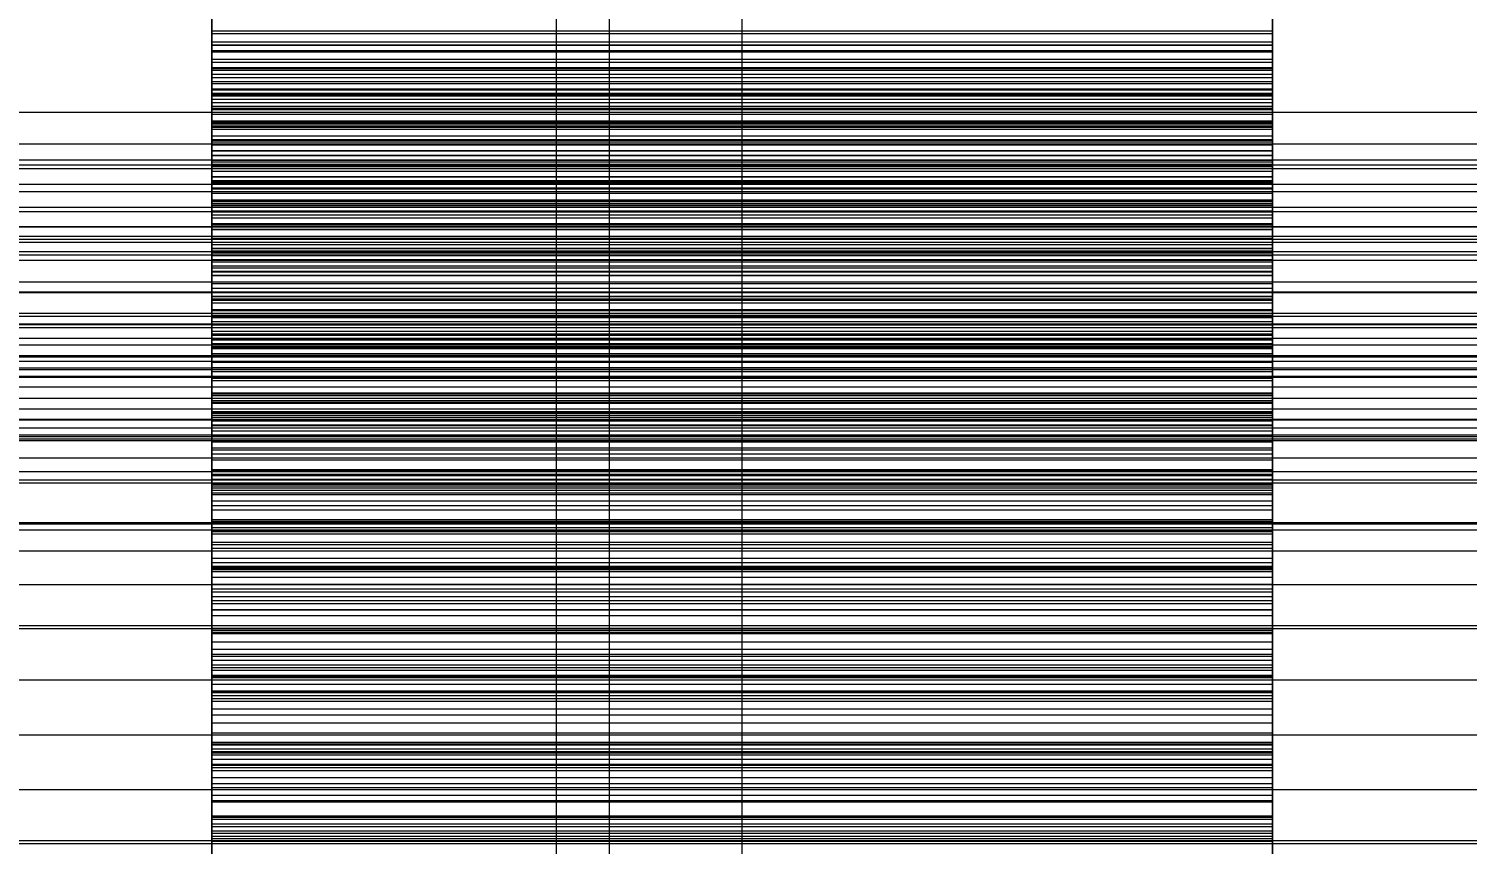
# Model space of a CAD drawing. Header units: millimetres. Extents: x -191664 to 191490, y -197311 to 10263.
# Drawn here: x 515.5 to 786.7, y -30094.1 to -29940.3 of the extents above; entities that cross this region are included whole.
import ezdxf

# ---------------------------------------------------------------- set-up
doc = ezdxf.new("R2010")
doc.units = ezdxf.units.MM
for name, color, linetype, lineweight in [('COTAS_USUARIO', 1, 'Continuous', 0), ('frontal_briquetadora', 7, 'Continuous', 0), ('frontal_mezcladora', 7, 'Continuous', 0), ('frontal_secador', 7, 'Continuous', 0)]:
    doc.layers.add(name, color=color, linetype=linetype, lineweight=lineweight)
doc.dimstyles.new('PLANTA_100', dxfattribs={"dimtxt": 250, "dimasz": 150, "dimexe": 150, "dimexo": 80, "dimgap": 100, "dimtad": 1, "dimtih": 1, "dimtoh": 1, "dimdec": 1, "dimdsep": 46, "dimcen": 0.09, "dimclrd": 1, "dimclre": 1, "dimclrt": 1, "dimadec": 0, "dimazin": 0, "dimtfac": 1, "dimtdec": 4, "dimtofl": 0, "dimtmove": 0, "dimatfit": 3, "dimfxl": 1, "dimtolj": 1, "dimtzin": 0, "dimarcsym": 0})

# ---------------------------------------------------------------- blocks, each defined once
blk = doc.blocks.new('*D104')
at = {"layer": 'COTAS_USUARIO', "color": 1, "lineweight": -2, "transparency": 16777216}
for p, q in [((1220, -30125), (1220, -29975)), ((100, -30275), (1370, -30275)), ((100, -30730), (1370, -30730)), ((1220, -30880), (1220, -31030))]:
    blk.add_line(p, q, dxfattribs=at)
at = {"layer": 'COTAS_USUARIO', "color": 1, "transparency": 16777216}
for points in [[(1195, -30125), (1245, -30125), (1220, -30275)], [(1195, -30880), (1245, -30880), (1220, -30730)]]:
    blk.add_solid(points, dxfattribs=at)
at = {"layer": 'Defpoints', "color": 0, "transparency": 16777216}
for p in [(20, -30275), (20, -30730), (1220, -30730)]:
    blk.add_point(p, dxfattribs=at)
blk = doc.blocks.new('*D107')
at = {"layer": 'COTAS_USUARIO', "color": 1, "lineweight": -2, "transparency": 16777216}
for p, q in [((100, -29700), (1370, -29700)), ((1220, -29850), (1220, -30125)), ((100, -30275), (1370, -30275))]:
    blk.add_line(p, q, dxfattribs=at)
at = {"layer": 'COTAS_USUARIO', "color": 1, "transparency": 16777216}
for points in [[(1195, -29850), (1245, -29850), (1220, -29700)], [(1195, -30125), (1245, -30125), (1220, -30275)]]:
    blk.add_solid(points, dxfattribs=at)
at = {"layer": 'Defpoints', "color": 0, "transparency": 16777216}
for p in [(20, -29700), (20, -30275), (1220, -30275)]:
    blk.add_point(p, dxfattribs=at)
blk = doc.blocks.new('*D115')
at = {"layer": 'COTAS_USUARIO', "color": 1, "lineweight": -2, "transparency": 16777216}
for p, q in [((100, -29700), (1370, -29700)), ((1220, -29850), (1220, -30125)), ((100, -30275), (1370, -30275))]:
    blk.add_line(p, q, dxfattribs=at)
at = {"layer": 'COTAS_USUARIO', "color": 1, "transparency": 16777216}
for points in [[(1195, -29850), (1245, -29850), (1220, -29700)], [(1195, -30125), (1245, -30125), (1220, -30275)]]:
    blk.add_solid(points, dxfattribs=at)
at = {"layer": 'Defpoints', "color": 0, "transparency": 16777216}
for p in [(20, -29700), (20, -30275), (1220, -30275)]:
    blk.add_point(p, dxfattribs=at)
blk = doc.blocks.new('*D117')
at = {"layer": 'COTAS_USUARIO', "color": 1, "lineweight": -2, "transparency": 16777216}
for p, q in [((1200, -29280), (1200, -29130)), ((80, -29430), (1350, -29430)), ((80, -29710), (1350, -29710)), ((1200, -29860), (1200, -30010))]:
    blk.add_line(p, q, dxfattribs=at)
at = {"layer": 'COTAS_USUARIO', "color": 1, "transparency": 16777216}
for points in [[(1175, -29280), (1225, -29280), (1200, -29430)], [(1175, -29860), (1225, -29860), (1200, -29710)]]:
    blk.add_solid(points, dxfattribs=at)
at = {"layer": 'Defpoints', "color": 0, "transparency": 16777216}
for p in [(0, -29430), (0, -29710), (1200, -29710)]:
    blk.add_point(p, dxfattribs=at)
blk = doc.blocks.new('*D118')
at = {"layer": 'COTAS_USUARIO', "color": 1, "lineweight": -2, "transparency": 16777216}
for p, q in [((1200, -29560), (1200, -29410)), ((80, -29710), (1350, -29710)), ((80, -29990), (1350, -29990)), ((1200, -30140), (1200, -30290))]:
    blk.add_line(p, q, dxfattribs=at)
at = {"layer": 'COTAS_USUARIO', "color": 1, "transparency": 16777216}
for points in [[(1175, -29560), (1225, -29560), (1200, -29710)], [(1175, -30140), (1225, -30140), (1200, -29990)]]:
    blk.add_solid(points, dxfattribs=at)
at = {"layer": 'Defpoints', "color": 0, "transparency": 16777216}
for p in [(0, -29710), (0, -29990), (1200, -29990)]:
    blk.add_point(p, dxfattribs=at)
blk = doc.blocks.new('*D119')
at = {"layer": 'COTAS_USUARIO', "color": 1, "lineweight": -2, "transparency": 16777216}
for p, q in [((1200, -29840), (1200, -29690)), ((80, -29990), (1350, -29990)), ((80, -30270), (1350, -30270)), ((1200, -30420), (1200, -30570))]:
    blk.add_line(p, q, dxfattribs=at)
at = {"layer": 'COTAS_USUARIO', "color": 1, "transparency": 16777216}
for points in [[(1175, -29840), (1225, -29840), (1200, -29990)], [(1175, -30420), (1225, -30420), (1200, -30270)]]:
    blk.add_solid(points, dxfattribs=at)
at = {"layer": 'Defpoints', "color": 0, "transparency": 16777216}
for p in [(0, -29990), (0, -30270), (1200, -30270)]:
    blk.add_point(p, dxfattribs=at)
blk = doc.blocks.new('*D120')
at = {"layer": 'COTAS_USUARIO', "color": 1, "lineweight": -2, "transparency": 16777216}
for p, q in [((1200, -30120), (1200, -29970)), ((80, -30270), (1350, -30270)), ((80, -30550), (1350, -30550)), ((1200, -30700), (1200, -30850))]:
    blk.add_line(p, q, dxfattribs=at)
at = {"layer": 'COTAS_USUARIO', "color": 1, "transparency": 16777216}
for points in [[(1175, -30120), (1225, -30120), (1200, -30270)], [(1175, -30700), (1225, -30700), (1200, -30550)]]:
    blk.add_solid(points, dxfattribs=at)
at = {"layer": 'Defpoints', "color": 0, "transparency": 16777216}
for p in [(0, -30270), (0, -30550), (1200, -30550)]:
    blk.add_point(p, dxfattribs=at)

msp = doc.modelspace()

# ---------------------------------------------------------------- linework, layer by layer
at = {"layer": 'frontal_briquetadora', "color": 9, "true_color": 0xb9c3c2}
for p, q in [((550, -29938.08), (550, -29941.22)), ((550, -29942.81), (550, -29938.18)), ((550, -29943.47), (550, -29938.68)), ((750, -29938.08), (750, -29941.22)), ((750, -29942.81), (750, -29938.18)), ((750, -29943.47), (750, -29938.68)), ((550, -29944.73), (550, -29939.8)), ((550, -29946.64), (550, -29940.76)), ((750, -29940.76), (550, -29940.76)), ((550, -29940.76), (550, -29943.37)), ((750, -29941.22), (550, -29941.22)), ((550, -29941.22), (550, -29944.48)), ((750, -29944.73), (750, -29939.8)), ((750, -29946.64), (750, -29940.76)), ((750, -29940.76), (750, -29943.37)), ((750, -29941.22), (750, -29944.48)), ((550, -29947.87), (550, -29942.81)), ((750, -29942.81), (550, -29942.81)), ((750, -29943.37), (550, -29943.37)), ((550, -29943.37), (550, -29946.09)), ((550, -29948.14), (550, -29943.47)), ((750, -29943.47), (550, -29943.47)), ((750, -29944.48), (550, -29944.48)), ((550, -29944.48), (550, -29947.87)), ((550, -29949.57), (550, -29944.73)), ((750, -29944.73), (550, -29944.73)), ((750, -29947.87), (750, -29942.81)), ((750, -29943.37), (750, -29946.09)), ((750, -29948.14), (750, -29943.47)), ((750, -29944.48), (750, -29947.87)), ((750, -29949.57), (750, -29944.73)), ((750, -29946.09), (550, -29946.09)), ((550, -29946.09), (550, -29948.92)), ((550, -29951.6), (550, -29946.64)), ((750, -29946.64), (550, -29946.64)), ((550, -29947.73), (550, -29947.59)), ((550, -29947.59), (550, -29950.22)), ((550, -29947.59), (750, -29947.59)), ((550, -29950.64), (550, -29947.73)), ((550, -29947.73), (750, -29947.73)), ((750, -29947.87), (550, -29947.87)), ((750, -29946.09), (750, -29948.92)), ((750, -29951.6), (750, -29946.64)), ((750, -29947.59), (750, -29950.22)), ((750, -29947.73), (750, -29947.59)), ((750, -29950.64), (750, -29947.73)), ((550, -29952.69), (550, -29948.14)), ((750, -29948.14), (550, -29948.14)), ((750, -29948.92), (550, -29948.92)), ((550, -29948.92), (550, -29951.87)), ((550, -29954.29), (550, -29949.57)), ((750, -29949.57), (550, -29949.57)), ((550, -29950.22), (550, -29955.53)), ((550, -29950.22), (750, -29950.22)), ((750, -29952.69), (750, -29948.14)), ((750, -29948.92), (750, -29951.87)), ((750, -29954.29), (750, -29949.57)), ((750, -29950.22), (750, -29955.53)), ((550, -29952.88), (550, -29950.64)), ((550, -29950.64), (750, -29950.64)), ((550, -29952.44), (550, -29951.6)), ((550, -29951.6), (550, -29953.55)), ((550, -29951.6), (750, -29951.6)), ((550, -29956.47), (550, -29951.6)), ((750, -29951.87), (550, -29951.87)), ((550, -29951.87), (550, -29954.95)), ((550, -29956.03), (550, -29952.44)), ((550, -29952.44), (750, -29952.44)), ((550, -29958.17), (550, -29952.69)), ((750, -29952.69), (550, -29952.69)), ((550, -29955.27), (550, -29952.88)), ((550, -29952.88), (750, -29952.88)), ((550, -29959.28), (550, -29953.03)), ((750, -29953.03), (550, -29953.03)), ((550, -29953.03), (550, -29955.42)), ((750, -29952.88), (750, -29950.64)), ((750, -29951.6), (750, -29953.55)), ((750, -29952.44), (750, -29951.6)), ((750, -29956.47), (750, -29951.6)), ((750, -29951.87), (750, -29954.95)), ((750, -29956.03), (750, -29952.44)), ((750, -29958.17), (750, -29952.69)), ((750, -29955.27), (750, -29952.88)), ((750, -29959.28), (750, -29953.03)), ((750, -29953.03), (750, -29955.42)), ((550, -29953.55), (550, -29958.2)), ((550, -29953.55), (750, -29953.55)), ((550, -29958.89), (550, -29954.29)), ((750, -29954.29), (550, -29954.29)), ((750, -29954.95), (550, -29954.95)), ((550, -29954.95), (550, -29958.17)), ((550, -29957.8), (550, -29955.27)), ((550, -29955.27), (750, -29955.27)), ((750, -29955.42), (550, -29955.42)), ((550, -29955.42), (550, -29957.92)), ((550, -29955.53), (550, -29963.31)), ((550, -29955.53), (750, -29955.53)), ((550, -29958.61), (550, -29956.03)), ((550, -29956.03), (750, -29956.03)), ((750, -29953.55), (750, -29958.2)), ((750, -29958.89), (750, -29954.29)), ((750, -29954.95), (750, -29958.17)), ((750, -29957.8), (750, -29955.27)), ((750, -29955.42), (750, -29957.92)), ((750, -29955.53), (750, -29963.31)), ((750, -29958.61), (750, -29956.03)), ((550, -29956.4), (550, -29957.93)), ((550, -29957.65), (550, -29956.4)), ((550, -29956.4), (750, -29956.4)), ((550, -29961.24), (550, -29956.47)), ((750, -29956.47), (550, -29956.47)), ((550, -29961.64), (550, -29957.65)), ((550, -29957.65), (750, -29957.65)), ((550, -29960.47), (550, -29957.8)), ((550, -29957.8), (750, -29957.8)), ((750, -29957.92), (550, -29957.92)), ((550, -29957.92), (550, -29960.55)), ((550, -29957.93), (550, -29962.2)), ((550, -29957.93), (750, -29957.93)), ((750, -29958.17), (550, -29958.17)), ((550, -29958.2), (550, -29965.39)), ((550, -29958.2), (750, -29958.2)), ((550, -29961.33), (550, -29958.61)), ((550, -29958.61), (750, -29958.61)), ((750, -29956.4), (750, -29957.93)), ((750, -29957.65), (750, -29956.4)), ((750, -29961.24), (750, -29956.47)), ((750, -29961.64), (750, -29957.65)), ((750, -29960.47), (750, -29957.8)), ((750, -29957.92), (750, -29960.55)), ((750, -29957.93), (750, -29962.2)), ((750, -29958.2), (750, -29965.39)), ((750, -29961.33), (750, -29958.61)), ((550, -29963.36), (550, -29958.89)), ((750, -29958.89), (550, -29958.89)), ((550, -29964.19), (550, -29959.28)), ((750, -29959.28), (550, -29959.28)), ((550, -29963.28), (550, -29960.47)), ((550, -29960.47), (750, -29960.47)), ((750, -29960.55), (550, -29960.55)), ((550, -29960.55), (550, -29963.3)), ((550, -29965.88), (550, -29961.24)), ((750, -29961.24), (550, -29961.24)), ((550, -29964.18), (550, -29961.33)), ((550, -29961.33), (750, -29961.33)), ((750, -29963.36), (750, -29958.89)), ((750, -29964.19), (750, -29959.28)), ((750, -29963.28), (750, -29960.47)), ((750, -29960.55), (750, -29963.3)), ((750, -29965.88), (750, -29961.24)), ((750, -29964.18), (750, -29961.33)), ((550, -29968.22), (550, -29961.64)), ((550, -29961.64), (750, -29961.64)), ((550, -29962.2), (550, -29965.1)), ((550, -29962.2), (750, -29962.2)), ((550, -29966.24), (550, -29963.28)), ((550, -29963.28), (750, -29963.28)), ((750, -29963.3), (550, -29963.3)), ((550, -29963.3), (550, -29966.19)), ((550, -29963.31), (550, -29973.26)), ((550, -29963.31), (750, -29963.31)), ((550, -29969.23), (550, -29963.36)), ((750, -29963.36), (550, -29963.36)), ((750, -29968.22), (750, -29961.64)), ((750, -29962.2), (750, -29965.1)), ((750, -29966.24), (750, -29963.28)), ((750, -29963.3), (750, -29966.19)), ((750, -29963.31), (750, -29973.26)), ((750, -29969.23), (750, -29963.36)), ((550, -29967.18), (550, -29964.18)), ((550, -29964.18), (750, -29964.18)), ((550, -29968.98), (550, -29964.19)), ((750, -29964.19), (550, -29964.19)), ((550, -29965.1), (550, -29968.14)), ((550, -29965.1), (750, -29965.1)), ((550, -29965.39), (550, -29974.83)), ((550, -29965.39), (750, -29965.39)), ((550, -29970.4), (550, -29965.88)), ((750, -29965.88), (550, -29965.88)), ((550, -29972.69), (550, -29966.07)), ((750, -29966.07), (550, -29966.07)), ((550, -29966.07), (550, -29968.23)), ((750, -29966.19), (550, -29966.19)), ((550, -29966.19), (550, -29969.23)), ((550, -29969.33), (550, -29966.24)), ((550, -29966.24), (750, -29966.24)), ((750, -29967.18), (750, -29964.18)), ((750, -29968.98), (750, -29964.19)), ((750, -29965.1), (750, -29968.14)), ((750, -29965.39), (750, -29974.83)), ((750, -29970.4), (750, -29965.88)), ((750, -29972.69), (750, -29966.07)), ((750, -29966.07), (750, -29968.23)), ((750, -29966.19), (750, -29969.23)), ((750, -29969.33), (750, -29966.24)), ((550, -29970.32), (550, -29967.18)), ((550, -29967.18), (750, -29967.18)), ((550, -29968.14), (550, -29971.32)), ((550, -29968.14), (750, -29968.14)), ((550, -29977.12), (550, -29968.22)), ((550, -29968.22), (750, -29968.22)), ((750, -29968.23), (550, -29968.23)), ((550, -29968.23), (550, -29970.52)), ((550, -29973.66), (550, -29968.98)), ((750, -29968.98), (550, -29968.98)), ((750, -29969.23), (550, -29969.23)), ((550, -29972.56), (550, -29969.33)), ((550, -29969.33), (750, -29969.33)), ((750, -29970.32), (750, -29967.18)), ((750, -29968.14), (750, -29971.32)), ((750, -29977.12), (750, -29968.22)), ((750, -29968.23), (750, -29970.52)), ((750, -29973.66), (750, -29968.98)), ((750, -29972.56), (750, -29969.33)), ((550, -29973.59), (550, -29970.32)), ((550, -29970.32), (750, -29970.32)), ((550, -29974.77), (550, -29970.4)), ((750, -29970.4), (550, -29970.4)), ((750, -29970.52), (550, -29970.52)), ((550, -29970.52), (550, -29972.94)), ((550, -29971.32), (550, -29974.64)), ((550, -29971.32), (750, -29971.32)), ((750, -29973.59), (750, -29970.32)), ((750, -29974.77), (750, -29970.4)), ((750, -29970.52), (750, -29972.94)), ((750, -29971.32), (750, -29974.64)), ((550, -29975.93), (550, -29972.56)), ((550, -29972.56), (750, -29972.56)), ((550, -29977.51), (550, -29972.69)), ((750, -29972.69), (550, -29972.69)), ((750, -29972.94), (550, -29972.94)), ((550, -29972.94), (550, -29975.48)), ((550, -29973.26), (550, -29984.99)), ((550, -29973.26), (750, -29973.26)), ((550, -29977.01), (550, -29973.59)), ((550, -29973.59), (750, -29973.59)), ((550, -29978.22), (550, -29973.66)), ((750, -29973.66), (550, -29973.66)), ((550, -29974.64), (550, -29978.09)), ((550, -29974.64), (750, -29974.64)), ((550, -29981.02), (550, -29974.77)), ((750, -29974.77), (550, -29974.77)), ((550, -29974.83), (550, -29986.16)), ((550, -29974.83), (750, -29974.83)), ((750, -29975.93), (750, -29972.56)), ((750, -29977.51), (750, -29972.69)), ((750, -29972.94), (750, -29975.48)), ((750, -29973.26), (750, -29984.99)), ((750, -29977.01), (750, -29973.59)), ((750, -29978.22), (750, -29973.66)), ((750, -29974.64), (750, -29978.09)), ((750, -29981.02), (750, -29974.77)), ((750, -29974.83), (750, -29986.16)), ((750, -29975.48), (550, -29975.48)), ((550, -29975.48), (550, -29978.17)), ((550, -29979.44), (550, -29975.93)), ((550, -29975.93), (750, -29975.93)), ((550, -29980.55), (550, -29977.01)), ((550, -29977.01), (750, -29977.01)), ((550, -29988.02), (550, -29977.12)), ((550, -29977.12), (750, -29977.12)), ((550, -29982.23), (550, -29977.51)), ((750, -29977.51), (550, -29977.51)), ((750, -29975.48), (750, -29978.17)), ((750, -29979.44), (750, -29975.93)), ((750, -29980.55), (750, -29977.01)), ((750, -29988.02), (750, -29977.12)), ((750, -29982.23), (750, -29977.51)), ((550, -29978.09), (550, -29981.68)), ((550, -29978.09), (750, -29978.09)), ((750, -29978.17), (550, -29978.17)), ((550, -29978.17), (550, -29981.02)), ((550, -29982.65), (550, -29978.22)), ((750, -29978.22), (550, -29978.22)), ((550, -29983.08), (550, -29979.44)), ((550, -29979.44), (750, -29979.44)), ((550, -29986.83), (550, -29979.85)), ((750, -29979.85), (550, -29979.85)), ((550, -29979.85), (550, -29981.79)), ((750, -29978.09), (750, -29981.68)), ((750, -29978.17), (750, -29981.02)), ((750, -29982.65), (750, -29978.22)), ((750, -29983.08), (750, -29979.44)), ((750, -29986.83), (750, -29979.85)), ((750, -29979.85), (750, -29981.79)), ((550, -29984.23), (550, -29980.55)), ((550, -29980.55), (750, -29980.55)), ((750, -29981.02), (550, -29981.02)), ((550, -29981.68), (550, -29985.4)), ((550, -29981.68), (750, -29981.68)), ((750, -29981.79), (550, -29981.79)), ((550, -29981.79), (550, -29983.85)), ((550, -29986.82), (550, -29982.23)), ((750, -29982.23), (550, -29982.23)), ((550, -29986.91), (550, -29982.65)), ((750, -29982.65), (550, -29982.65)), ((550, -29986.85), (550, -29983.08)), ((550, -29983.08), (750, -29983.08)), ((750, -29984.23), (750, -29980.55)), ((750, -29981.68), (750, -29985.4)), ((750, -29981.79), (750, -29983.85)), ((750, -29986.82), (750, -29982.23)), ((750, -29986.91), (750, -29982.65)), ((750, -29986.85), (750, -29983.08)), ((750, -29983.85), (550, -29983.85)), ((550, -29983.85), (550, -29986.05)), ((550, -29988.04), (550, -29984.23)), ((550, -29984.23), (750, -29984.23)), ((550, -29984.99), (550, -29998.07)), ((550, -29984.99), (750, -29984.99)), ((550, -29985.4), (550, -29989.25)), ((550, -29985.4), (750, -29985.4)), ((750, -29983.85), (750, -29986.05)), ((750, -29988.04), (750, -29984.23)), ((750, -29984.99), (750, -29998.07)), ((750, -29985.4), (750, -29989.25)), ((750, -29986.05), (550, -29986.05)), ((550, -29986.05), (550, -29988.38)), ((550, -29986.16), (550, -29998.94)), ((550, -29986.16), (750, -29986.16)), ((550, -29991.28), (550, -29986.82)), ((750, -29986.82), (550, -29986.82)), ((550, -29991.56), (550, -29986.83)), ((750, -29986.83), (550, -29986.83)), ((550, -29990.74), (550, -29986.85)), ((550, -29986.85), (750, -29986.85)), ((550, -29993.53), (550, -29986.91)), ((750, -29986.91), (550, -29986.91)), ((550, -30000.48), (550, -29988.02)), ((550, -29988.02), (750, -29988.02)), ((550, -29991.98), (550, -29988.04)), ((550, -29988.04), (750, -29988.04)), ((750, -29988.38), (550, -29988.38)), ((550, -29988.38), (550, -29990.87)), ((750, -29986.05), (750, -29988.38)), ((750, -29986.16), (750, -29998.94)), ((750, -29991.28), (750, -29986.82)), ((750, -29991.56), (750, -29986.83)), ((750, -29990.74), (750, -29986.85)), ((750, -29993.53), (750, -29986.91)), ((750, -30000.48), (750, -29988.02)), ((750, -29991.98), (750, -29988.04)), ((750, -29988.38), (750, -29990.87)), ((550, -29989.25), (550, -29993.23)), ((550, -29989.25), (750, -29989.25)), ((550, -29994.77), (550, -29990.74)), ((550, -29990.74), (750, -29990.74)), ((750, -29990.87), (550, -29990.87)), ((550, -29990.87), (550, -29993.53)), ((550, -29995.6), (550, -29991.28)), ((750, -29991.28), (550, -29991.28)), ((750, -29989.25), (750, -29993.23)), ((750, -29994.77), (750, -29990.74)), ((750, -29990.87), (750, -29993.53)), ((750, -29995.6), (750, -29991.28)), ((550, -29996.18), (550, -29991.56)), ((750, -29991.56), (550, -29991.56)), ((550, -29996.05), (550, -29991.98)), ((550, -29991.98), (750, -29991.98)), ((550, -29993.23), (550, -29997.33)), ((550, -29993.23), (750, -29993.23)), ((750, -29993.53), (550, -29993.53)), ((750, -29996.18), (750, -29991.56)), ((750, -29996.05), (750, -29991.98)), ((750, -29993.23), (750, -29997.33)), ((550, -30001.66), (550, -29994.35)), ((750, -29994.35), (550, -29994.35)), ((550, -29994.35), (550, -29996.05)), ((550, -29998.93), (550, -29994.77)), ((550, -29994.77), (750, -29994.77)), ((550, -29999.75), (550, -29995.6)), ((750, -29995.6), (550, -29995.6)), ((550, -30000.24), (550, -29996.05)), ((550, -29996.05), (750, -29996.05)), ((550, -29996.05), (550, -29997.88)), ((550, -30000.67), (550, -29996.18)), ((750, -29996.18), (550, -29996.18)), ((750, -30001.66), (750, -29994.35)), ((750, -29994.35), (750, -29996.05)), ((750, -29998.93), (750, -29994.77)), ((750, -29999.75), (750, -29995.6)), ((750, -30000.24), (750, -29996.05)), ((750, -29996.05), (750, -29997.88)), ((750, -30000.67), (750, -29996.18)), ((550, -29997.33), (550, -30001.57)), ((550, -29997.33), (750, -29997.33)), ((750, -29997.88), (550, -29997.88)), ((550, -29997.88), (550, -29999.86)), ((550, -29998.07), (550, -30011.98)), ((550, -29998.07), (750, -29998.07)), ((550, -30003.21), (550, -29998.93)), ((550, -29998.93), (750, -29998.93)), ((550, -29998.94), (550, -30012.7)), ((550, -29998.94), (750, -29998.94)), ((750, -29997.33), (750, -30001.57)), ((750, -29997.88), (750, -29999.86)), ((750, -29998.07), (750, -30011.98)), ((750, -30003.21), (750, -29998.93)), ((750, -29998.94), (750, -30012.7)), ((550, -30006.71), (550, -29999.75)), ((750, -29999.75), (550, -29999.75)), ((750, -29999.86), (550, -29999.86)), ((550, -29999.86), (550, -30001.98)), ((550, -30004.56), (550, -30000.24)), ((550, -30000.24), (750, -30000.24)), ((550, -30014.04), (550, -30000.48)), ((550, -30000.48), (750, -30000.48)), ((550, -30005.02), (550, -30000.67)), ((750, -30000.67), (550, -30000.67)), ((550, -30001.57), (550, -30005.92)), ((550, -30001.57), (750, -30001.57)), ((550, -30006.29), (550, -30001.66)), ((750, -30001.66), (550, -30001.66)), ((750, -30001.98), (550, -30001.98)), ((550, -30001.98), (550, -30004.25)), ((750, -30006.71), (750, -29999.75)), ((750, -29999.86), (750, -30001.98)), ((750, -30004.56), (750, -30000.24)), ((750, -30014.04), (750, -30000.48)), ((750, -30005.02), (750, -30000.67)), ((750, -30001.57), (750, -30005.92)), ((750, -30006.29), (750, -30001.66)), ((750, -30001.98), (750, -30004.25)), ((550, -30012.82), (550, -30003.21)), ((550, -30003.21), (750, -30003.21)), ((750, -30004.25), (550, -30004.25)), ((550, -30004.25), (550, -30006.71)), ((550, -30009), (550, -30004.56)), ((550, -30004.56), (750, -30004.56)), ((750, -30012.82), (750, -30003.21)), ((750, -30004.25), (750, -30006.71)), ((750, -30009), (750, -30004.56)), ((550, -30009.22), (550, -30005.02)), ((750, -30005.02), (550, -30005.02)), ((550, -30005.92), (550, -30010.4)), ((550, -30005.92), (750, -30005.92)), ((550, -30010.8), (550, -30006.29)), ((750, -30006.29), (550, -30006.29)), ((750, -30006.71), (550, -30006.71)), ((750, -30009.22), (750, -30005.02)), ((750, -30005.92), (750, -30010.4)), ((750, -30010.8), (750, -30006.29)), ((550, -30013.56), (550, -30009)), ((550, -30009), (750, -30009)), ((550, -30013.24), (550, -30009.22)), ((750, -30009.22), (550, -30009.22)), ((550, -30017.14), (550, -30009.52)), ((750, -30009.52), (550, -30009.52)), ((550, -30009.52), (550, -30010.98)), ((750, -30013.56), (750, -30009)), ((750, -30013.24), (750, -30009.22)), ((750, -30017.14), (750, -30009.52)), ((750, -30009.52), (750, -30010.98)), ((550, -30010.4), (550, -30014.99)), ((550, -30010.4), (750, -30010.4)), ((550, -30015.17), (550, -30010.8)), ((750, -30010.8), (550, -30010.8)), ((750, -30010.98), (550, -30010.98)), ((550, -30010.98), (550, -30012.58)), ((550, -30011.98), (550, -30026.19)), ((550, -30011.98), (750, -30011.98)), ((750, -30012.58), (550, -30012.58)), ((550, -30012.58), (550, -30014.33)), ((550, -30012.7), (550, -30026.88)), ((550, -30012.7), (750, -30012.7)), ((550, -30024.29), (550, -30012.82)), ((550, -30012.82), (750, -30012.82)), ((750, -30010.4), (750, -30014.99)), ((750, -30015.17), (750, -30010.8)), ((750, -30010.98), (750, -30012.58)), ((750, -30011.98), (750, -30026.19)), ((750, -30012.58), (750, -30014.33)), ((750, -30012.7), (750, -30026.88)), ((750, -30024.29), (750, -30012.82)), ((550, -30020.54), (550, -30013.24)), ((750, -30013.24), (550, -30013.24)), ((550, -30023.67), (550, -30013.56)), ((550, -30013.56), (750, -30013.56)), ((550, -30028.17), (550, -30014.04)), ((550, -30014.04), (750, -30014.04)), ((750, -30014.33), (550, -30014.33)), ((550, -30014.33), (550, -30016.23)), ((550, -30014.99), (550, -30019.71)), ((550, -30014.99), (750, -30014.99)), ((550, -30019.41), (550, -30015.17)), ((750, -30015.17), (550, -30015.17)), ((750, -30020.54), (750, -30013.24)), ((750, -30023.67), (750, -30013.56)), ((750, -30028.17), (750, -30014.04)), ((750, -30014.33), (750, -30016.23)), ((750, -30014.99), (750, -30019.71)), ((750, -30019.41), (750, -30015.17)), ((750, -30016.23), (550, -30016.23)), ((550, -30016.23), (550, -30018.29)), ((550, -30021.66), (550, -30017.14)), ((750, -30017.14), (550, -30017.14)), ((750, -30018.29), (550, -30018.29)), ((550, -30018.29), (550, -30020.54)), ((750, -30016.23), (750, -30018.29)), ((750, -30021.66), (750, -30017.14)), ((750, -30018.29), (750, -30020.54)), ((550, -30023.48), (550, -30019.41)), ((750, -30019.41), (550, -30019.41)), ((550, -30019.71), (550, -30024.54)), ((550, -30019.71), (750, -30019.71)), ((750, -30020.54), (550, -30020.54)), ((750, -30023.48), (750, -30019.41)), ((750, -30019.71), (750, -30024.54)), ((550, -30026.06), (550, -30021.66)), ((750, -30021.66), (550, -30021.66)), ((550, -30027.37), (550, -30023.48)), ((750, -30023.48), (550, -30023.48)), ((550, -30035.54), (550, -30023.67)), ((550, -30023.67), (750, -30023.67)), ((750, -30026.06), (750, -30021.66)), ((750, -30027.37), (750, -30023.48)), ((750, -30035.54), (750, -30023.67)), ((550, -30037.17), (550, -30024.29)), ((550, -30024.29), (750, -30024.29)), ((550, -30024.54), (550, -30035.13)), ((550, -30024.54), (750, -30024.54)), ((550, -30033.25), (550, -30025.33)), ((750, -30025.33), (550, -30025.33)), ((550, -30025.33), (550, -30026.55)), ((550, -30030.31), (550, -30026.06)), ((750, -30026.06), (550, -30026.06)), ((550, -30026.19), (550, -30040.16)), ((550, -30026.19), (750, -30026.19)), ((750, -30026.55), (550, -30026.55)), ((550, -30026.55), (550, -30027.92)), ((750, -30037.17), (750, -30024.29)), ((750, -30024.54), (750, -30035.13)), ((750, -30033.25), (750, -30025.33)), ((750, -30025.33), (750, -30026.55)), ((750, -30030.31), (750, -30026.06)), ((750, -30026.19), (750, -30040.16)), ((750, -30026.55), (750, -30027.92)), ((550, -30026.88), (550, -30040.96)), ((550, -30026.88), (750, -30026.88)), ((550, -30034.98), (550, -30027.37)), ((750, -30027.37), (550, -30027.37)), ((750, -30027.92), (550, -30027.92)), ((550, -30027.92), (550, -30029.43)), ((550, -30042.33), (550, -30028.17)), ((550, -30028.17), (750, -30028.17)), ((750, -30026.88), (750, -30040.96)), ((750, -30034.98), (750, -30027.37)), ((750, -30027.92), (750, -30029.43)), ((750, -30042.33), (750, -30028.17)), ((750, -30029.43), (550, -30029.43)), ((550, -30029.43), (550, -30031.1)), ((550, -30034.41), (550, -30030.31)), ((750, -30030.31), (550, -30030.31)), ((750, -30031.1), (550, -30031.1)), ((550, -30031.1), (550, -30032.94)), ((750, -30029.43), (750, -30031.1)), ((750, -30034.41), (750, -30030.31)), ((750, -30031.1), (750, -30032.94)), ((750, -30032.94), (550, -30032.94)), ((550, -30032.94), (550, -30034.98)), ((550, -30037.65), (550, -30033.25)), ((750, -30033.25), (550, -30033.25)), ((550, -30038.35), (550, -30034.41)), ((750, -30034.41), (550, -30034.41)), ((750, -30032.94), (750, -30034.98)), ((750, -30037.65), (750, -30033.25)), ((750, -30038.35), (750, -30034.41)), ((750, -30034.98), (550, -30034.98)), ((550, -30035.13), (550, -30047.37)), ((550, -30035.13), (750, -30035.13)), ((550, -30048.7), (550, -30035.54)), ((550, -30035.54), (750, -30035.54)), ((550, -30050.98), (550, -30037.17)), ((550, -30037.17), (750, -30037.17)), ((750, -30035.13), (750, -30047.37)), ((750, -30048.7), (750, -30035.54)), ((750, -30050.98), (750, -30037.17)), ((550, -30041.91), (550, -30037.65)), ((750, -30037.65), (550, -30037.65)), ((550, -30042.09), (550, -30038.35)), ((750, -30038.35), (550, -30038.35)), ((750, -30041.91), (750, -30037.65)), ((750, -30042.09), (750, -30038.35)), ((550, -30040.16), (550, -30053.34)), ((550, -30040.16), (750, -30040.16)), ((550, -30040.96), (550, -30054.39)), ((550, -30040.96), (750, -30040.96)), ((550, -30049.94), (550, -30041.74)), ((750, -30041.74), (550, -30041.74)), ((550, -30041.74), (550, -30042.72)), ((550, -30046.03), (550, -30041.91)), ((750, -30041.91), (550, -30041.91)), ((550, -30050), (550, -30042.09)), ((750, -30042.09), (550, -30042.09)), ((550, -30055.97), (550, -30042.33)), ((550, -30042.33), (750, -30042.33)), ((750, -30042.72), (550, -30042.72)), ((550, -30042.72), (550, -30043.84)), ((750, -30040.16), (750, -30053.34)), ((750, -30040.96), (750, -30054.39)), ((750, -30049.94), (750, -30041.74)), ((750, -30041.74), (750, -30042.72)), ((750, -30046.03), (750, -30041.91)), ((750, -30050), (750, -30042.09)), ((750, -30055.97), (750, -30042.33)), ((750, -30042.72), (750, -30043.84)), ((750, -30043.84), (550, -30043.84)), ((550, -30043.84), (550, -30045.12)), ((750, -30045.12), (550, -30045.12)), ((550, -30045.12), (550, -30046.56)), ((750, -30043.84), (750, -30045.12)), ((750, -30045.12), (750, -30046.56)), ((550, -30049.99), (550, -30046.03)), ((750, -30046.03), (550, -30046.03)), ((750, -30046.56), (550, -30046.56)), ((550, -30046.56), (550, -30048.18)), ((550, -30047.37), (550, -30060.78)), ((550, -30047.37), (750, -30047.37)), ((750, -30048.18), (550, -30048.18)), ((550, -30048.18), (550, -30050)), ((750, -30049.99), (750, -30046.03)), ((750, -30046.56), (750, -30048.18)), ((750, -30047.37), (750, -30060.78)), ((750, -30048.18), (750, -30050)), ((550, -30062.66), (550, -30048.7)), ((550, -30048.7), (750, -30048.7)), ((550, -30054.21), (550, -30049.94)), ((750, -30049.94), (550, -30049.94)), ((550, -30053.78), (550, -30049.99)), ((750, -30049.99), (550, -30049.99)), ((750, -30050), (550, -30050)), ((750, -30062.66), (750, -30048.7)), ((750, -30054.21), (750, -30049.94)), ((750, -30053.78), (750, -30049.99)), ((550, -30065.18), (550, -30050.98)), ((550, -30050.98), (750, -30050.98)), ((550, -30053.34), (550, -30065.24)), ((550, -30053.34), (750, -30053.34)), ((750, -30065.18), (750, -30050.98)), ((750, -30053.34), (750, -30065.24)), ((550, -30057.38), (550, -30053.78)), ((750, -30053.78), (550, -30053.78)), ((550, -30058.33), (550, -30054.21)), ((750, -30054.21), (550, -30054.21)), ((550, -30054.39), (550, -30066.65)), ((550, -30054.39), (750, -30054.39)), ((550, -30068.57), (550, -30055.97)), ((550, -30055.97), (750, -30055.97)), ((750, -30057.38), (750, -30053.78)), ((750, -30058.33), (750, -30054.21)), ((750, -30054.39), (750, -30066.65)), ((750, -30068.57), (750, -30055.97)), ((550, -30065.56), (550, -30057.38)), ((750, -30057.38), (550, -30057.38)), ((550, -30062.31), (550, -30058.33)), ((750, -30058.33), (550, -30058.33)), ((550, -30067.18), (550, -30058.72)), ((750, -30058.72), (550, -30058.72)), ((550, -30058.72), (550, -30059.45)), ((750, -30065.56), (750, -30057.38)), ((750, -30062.31), (750, -30058.33)), ((750, -30067.18), (750, -30058.72)), ((750, -30058.72), (750, -30059.45)), ((750, -30059.45), (550, -30059.45)), ((550, -30059.45), (550, -30060.33)), ((750, -30060.33), (550, -30060.33)), ((550, -30060.33), (550, -30061.37)), ((550, -30060.78), (550, -30074.85)), ((550, -30060.78), (750, -30060.78)), ((750, -30061.37), (550, -30061.37)), ((550, -30061.37), (550, -30062.57)), ((750, -30059.45), (750, -30060.33)), ((750, -30060.33), (750, -30061.37)), ((750, -30060.78), (750, -30074.85)), ((750, -30061.37), (750, -30062.57)), ((550, -30066.12), (550, -30062.31)), ((750, -30062.31), (550, -30062.31)), ((750, -30062.57), (550, -30062.57)), ((550, -30062.57), (550, -30063.97)), ((550, -30076.87), (550, -30062.66)), ((550, -30062.66), (750, -30062.66)), ((750, -30063.97), (550, -30063.97)), ((550, -30063.97), (550, -30065.56)), ((750, -30066.12), (750, -30062.31)), ((750, -30062.57), (750, -30063.97)), ((750, -30076.87), (750, -30062.66)), ((750, -30063.97), (750, -30065.56)), ((550, -30079.23), (550, -30065.18)), ((550, -30065.18), (750, -30065.18)), ((550, -30065.24), (550, -30075.39)), ((550, -30065.24), (750, -30065.24)), ((750, -30065.56), (550, -30065.56)), ((550, -30069.75), (550, -30066.12)), ((750, -30066.12), (550, -30066.12)), ((550, -30066.65), (550, -30077.28)), ((550, -30066.65), (750, -30066.65)), ((550, -30071.3), (550, -30067.18)), ((750, -30067.18), (550, -30067.18)), ((750, -30079.23), (750, -30065.18)), ((750, -30065.24), (750, -30075.39)), ((750, -30069.75), (750, -30066.12)), ((750, -30066.65), (750, -30077.28)), ((750, -30071.3), (750, -30067.18)), ((550, -30079.65), (550, -30068.57)), ((550, -30068.57), (750, -30068.57)), ((550, -30073.18), (550, -30069.75)), ((750, -30069.75), (550, -30069.75)), ((750, -30079.65), (750, -30068.57)), ((750, -30073.18), (750, -30069.75)), ((550, -30075.28), (550, -30071.3)), ((750, -30071.3), (550, -30071.3)), ((750, -30075.28), (750, -30071.3)), ((550, -30081.63), (550, -30073.18)), ((750, -30073.18), (550, -30073.18)), ((550, -30074.85), (550, -30089.04)), ((550, -30074.85), (750, -30074.85)), ((550, -30079.1), (550, -30075.28)), ((750, -30075.28), (550, -30075.28)), ((750, -30081.63), (750, -30073.18)), ((750, -30074.85), (750, -30089.04)), ((750, -30079.1), (750, -30075.28)), ((550, -30075.39), (550, -30083.4)), ((550, -30075.39), (750, -30075.39)), ((550, -30084.91), (550, -30076.21)), ((750, -30076.21), (550, -30076.21)), ((550, -30076.21), (550, -30076.69)), ((750, -30076.69), (550, -30076.69)), ((550, -30076.69), (550, -30077.33)), ((550, -30090.79), (550, -30076.87)), ((550, -30076.87), (750, -30076.87)), ((550, -30077.28), (550, -30085.86)), ((550, -30077.28), (750, -30077.28)), ((750, -30077.33), (550, -30077.33)), ((550, -30077.33), (550, -30078.13)), ((750, -30075.39), (750, -30083.4)), ((750, -30084.91), (750, -30076.21)), ((750, -30076.21), (750, -30076.69)), ((750, -30076.69), (750, -30077.33)), ((750, -30090.79), (750, -30076.87)), ((750, -30077.28), (750, -30085.86)), ((750, -30077.33), (750, -30078.13)), ((750, -30078.13), (550, -30078.13)), ((550, -30078.13), (550, -30079.1)), ((750, -30079.1), (550, -30079.1)), ((550, -30079.1), (550, -30080.26)), ((550, -30082.75), (550, -30079.1)), ((550, -30092.58), (550, -30079.23)), ((550, -30079.23), (750, -30079.23)), ((550, -30088.77), (550, -30079.65)), ((550, -30079.65), (750, -30079.65)), ((750, -30080.26), (550, -30080.26)), ((550, -30080.26), (550, -30081.63)), ((750, -30078.13), (750, -30079.1)), ((750, -30079.1), (750, -30080.26)), ((750, -30082.75), (750, -30079.1)), ((750, -30092.58), (750, -30079.23)), ((750, -30088.77), (750, -30079.65)), ((750, -30080.26), (750, -30081.63)), ((750, -30081.63), (550, -30081.63)), ((550, -30086.22), (550, -30082.75)), ((750, -30082.75), (550, -30082.75)), ((550, -30083.4), (550, -30088.97)), ((550, -30083.4), (750, -30083.4)), ((750, -30086.22), (750, -30082.75)), ((750, -30083.4), (750, -30088.97)), ((550, -30088.88), (550, -30084.91)), ((750, -30084.91), (550, -30084.91)), ((550, -30085.86), (550, -30092.06)), ((550, -30085.86), (750, -30085.86)), ((550, -30089.48), (550, -30086.22)), ((750, -30086.22), (550, -30086.22)), ((750, -30088.88), (750, -30084.91)), ((750, -30085.86), (750, -30092.06)), ((750, -30089.48), (750, -30086.22)), ((550, -30095.6), (550, -30088.77)), ((550, -30088.77), (750, -30088.77)), ((550, -30092.7), (550, -30088.88)), ((750, -30088.88), (550, -30088.88)), ((750, -30095.6), (750, -30088.77)), ((750, -30092.7), (750, -30088.88)), ((550, -30088.97), (550, -30090.26)), ((550, -30088.97), (750, -30088.97)), ((550, -30089.04), (550, -30102.8)), ((550, -30089.04), (750, -30089.04)), ((550, -30098.16), (550, -30089.48)), ((750, -30089.48), (550, -30089.48)), ((550, -30090.26), (550, -30091.62)), ((550, -30090.26), (750, -30090.26)), ((550, -30103.89), (550, -30090.79)), ((550, -30090.79), (750, -30090.79)), ((550, -30091.62), (550, -30093.07)), ((550, -30091.62), (750, -30091.62)), ((750, -30088.97), (750, -30090.26)), ((750, -30089.04), (750, -30102.8)), ((750, -30098.16), (750, -30089.48)), ((750, -30090.26), (750, -30091.62)), ((750, -30103.89), (750, -30090.79)), ((750, -30091.62), (750, -30093.07)), ((550, -30092.06), (550, -30093.54)), ((550, -30092.06), (750, -30092.06)), ((550, -30104.72), (550, -30092.58)), ((550, -30092.58), (750, -30092.58)), ((550, -30096.36), (550, -30092.7)), ((750, -30092.7), (550, -30092.7)), ((550, -30093.07), (550, -30094.61)), ((550, -30093.07), (750, -30093.07)), ((550, -30093.54), (550, -30095.1)), ((550, -30093.54), (750, -30093.54)), ((750, -30092.06), (750, -30093.54)), ((750, -30104.72), (750, -30092.58)), ((750, -30096.36), (750, -30092.7)), ((750, -30093.07), (750, -30094.61)), ((750, -30093.54), (750, -30095.1))]:
    msp.add_line(p, q, dxfattribs=at)
at = {"layer": 'frontal_mezcladora', "color": 252, "true_color": 0x8b8c91}
for p, q in [((625, -30725), (625, -29700)), ((650, -30725), (650, -29700))]:
    msp.add_line(p, q, dxfattribs=at)
at = {"layer": 'frontal_mezcladora', "color": 9, "true_color": 0xc6c9c8}
for p, q in [((615, -30760), (615, -29730)), ((650, -30760), (650, -29730))]:
    msp.add_line(p, q, dxfattribs=at)
at = {"layer": 'frontal_mezcladora', "color": 253, "true_color": 0xa5a6aa}
msp.add_line((625, -30725), (625, -29730), dxfattribs=at)
at = {"layer": 'frontal_secador', "color": 254, "true_color": 0xd2d7cc}
for p, q in [((-1250, -29956), (1250, -29956)), ((1250, -29996), (-1250, -29996))]:
    msp.add_line(p, q, dxfattribs=at)
at = {"layer": 'frontal_secador', "color": 253, "true_color": 0xa8b3b5}
for p, q in [((-1250, -29962), (1250, -29962)), ((1250, -29966), (-1250, -29966)), ((1250, -29984), (-1250, -29984)), ((-1250, -29988), (1250, -29988)), ((1250, -30000), (-1250, -30000)), ((-1250, -30006), (1250, -30006))]:
    msp.add_line(p, q, dxfattribs=at)
at = {"layer": 'frontal_secador', "color": 9, "true_color": 0xc7cdbf}
for p, q in [((-1250, -29965), (1250, -29965)), ((-1250, -29966.66), (1250, -29966.66)), ((1250, -29969.66), (-1250, -29969.66)), ((-1250, -29971), (1250, -29971)), ((1250, -29974), (-1250, -29974)), ((-1250, -29974.73), (1250, -29974.73)), ((-1250, -29977.59), (1250, -29977.59)), ((1250, -29977.73), (-1250, -29977.73)), ((-1250, -29979.39), (1250, -29979.39)), ((-1250, -29980), (1250, -29980)), ((1250, -29980.59), (-1250, -29980.59)), ((1250, -29982.39), (-1250, -29982.39)), ((1250, -29983), (-1250, -29983))]:
    msp.add_line(p, q, dxfattribs=at)
at = {"layer": 'frontal_secador', "color": 253, "true_color": 0xa4b0b5}
for p, q in [((1250, -29994), (-1250, -29994)), ((1250, -29994.55), (-1250, -29994.55)), ((1250, -29996.14), (-1250, -29996.14)), ((1250, -29996.71), (-1250, -29996.71)), ((1250, -29998.69), (-1250, -29998.69)), ((1320, -30002), (-1320, -30002)), ((1250, -30002), (-1250, -30002)), ((1320, -30002.27), (-1320, -30002.27)), ((1320, -30003.07), (-1320, -30003.07)), ((1320, -30004.34), (-1320, -30004.34)), ((1250, -30004.65), (-1250, -30004.65)), ((1320, -30006), (-1320, -30006)), ((1250, -30005.86), (-1250, -30005.86)), ((1320, -30007.93), (-1320, -30007.93)), ((-1320, -30010), (1320, -30010)), ((-1250, -30010), (1250, -30010)), ((1320, -30012.07), (-1320, -30012.07)), ((1320, -30014), (-1320, -30014)), ((1320, -30015.66), (-1320, -30015.66)), ((1250, -30014.14), (-1250, -30014.14)), ((1320, -30016.93), (-1320, -30016.93)), ((1320, -30017.73), (-1320, -30017.73)), ((1320, -30018), (-1320, -30018)), ((1250, -30017.29), (-1250, -30017.29)), ((1250, -30018), (-1250, -30018)), ((1250, -30021.31), (-1250, -30021.31)), ((1250, -30023.86), (-1250, -30023.86)), ((1250, -30025.45), (-1250, -30025.45)), ((1250, -30026), (-1250, -30026)), ((1360, -30033.5), (-1360, -30033.5)), ((1250, -30033.75), (-1250, -30033.75)), ((1360, -30034.86), (-1360, -30034.86)), ((1360, -30038.86), (-1360, -30038.86)), ((1360, -30045.22), (-1360, -30045.22)), ((1360, -30053.5), (-1360, -30053.5)), ((1250, -30052.92), (-1250, -30052.92)), ((1360, -30063.15), (-1360, -30063.15)), ((-1360, -30073.5), (1360, -30073.5)), ((-1250, -30073.5), (1250, -30073.5)), ((1360, -30083.85), (-1360, -30083.85)), ((1360, -30093.5), (-1360, -30093.5)), ((1250, -30094.08), (-1250, -30094.08))]:
    msp.add_line(p, q, dxfattribs=at)

# ---------------------------------------------------------------- dimensions: what is measured, and where the dimension line sits
at = {"layer": 'COTAS_USUARIO'}
for p1, p2, picture, middle in [((0, -29430), (0, -29710), '*D117', (1200, -29570)), ((0, -29710), (0, -29990), '*D118', (1200, -29850)), ((0, -29990), (0, -30270), '*D119', (1200, -30130)), ((20, -29700), (20, -30275), '*D107', (1220, -29987.5)), ((20, -29700), (20, -30275), '*D115', (1220, -29987.5)), ((0, -30270), (0, -30550), '*D120', (1200, -30410)), ((20, -30275), (20, -30730), '*D104', (1220, -30502.5))]:
    dim = msp.add_aligned_dim(p1=p1, p2=p2, distance=1200, dimstyle='PLANTA_100', dxfattribs=at)
    dim.commit()
    dim.dimension.update_dxf_attribs({"geometry": picture, "text_midpoint": middle})

doc.saveas('drawing.dxf')
